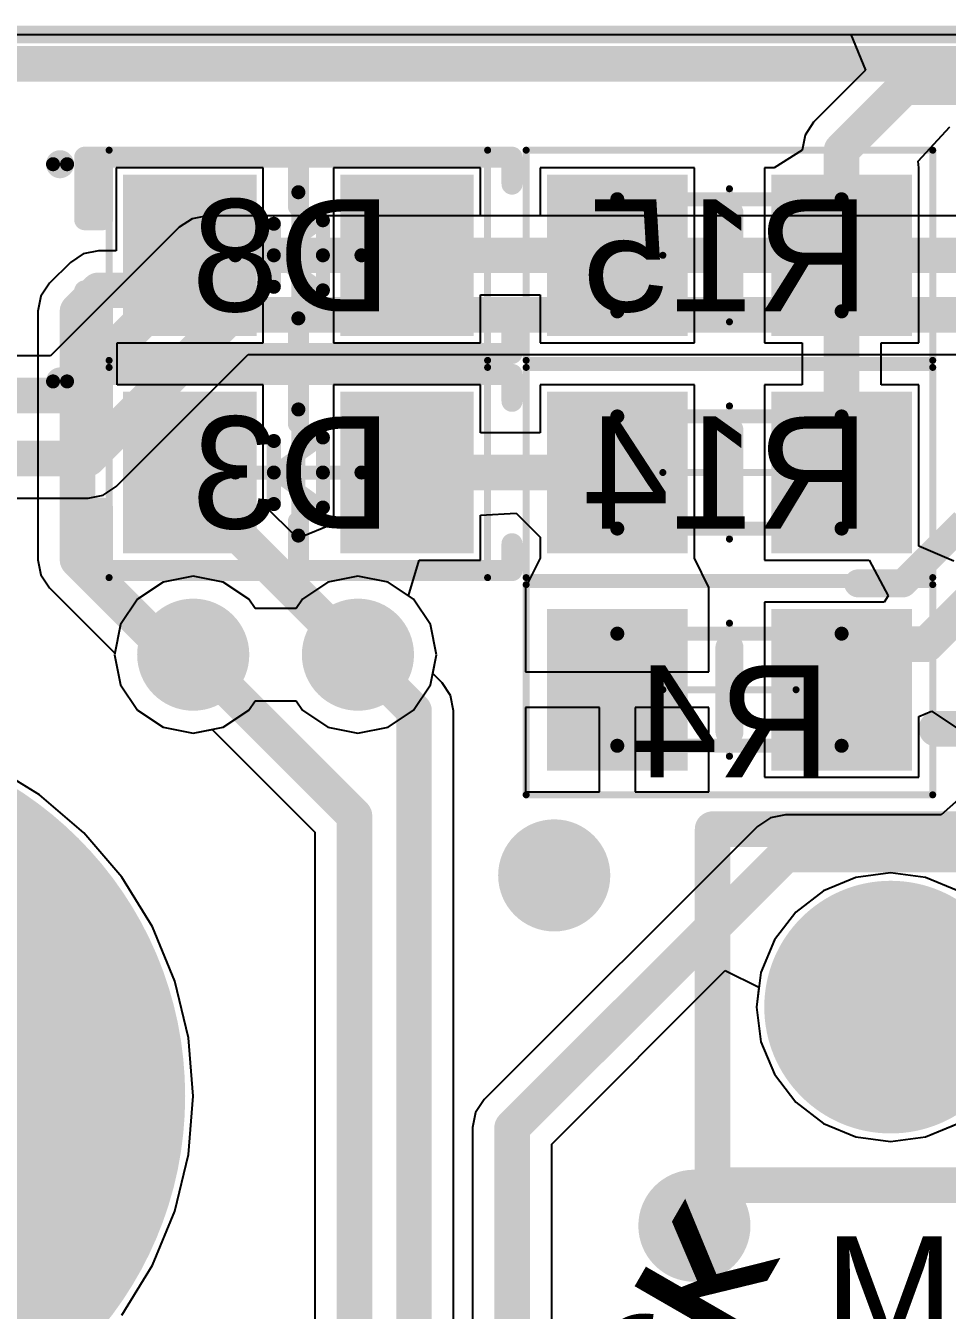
# Model space of a CAD drawing. Header units: inches. Extents: x -2.6 to 46, y -0.6 to 52.9.
# Drawn here: x 9.98 to 16.55, y 40.9 to 50.06 of the extents above; entities that cross this region are included whole.
import ezdxf

# ---------------------------------------------------------------- set-up
doc = ezdxf.new("R2010")
doc.units = ezdxf.units.IN
for name, color, linetype in [('Bottom Layer', 5, 'Continuous'), ('Bottom Overlay', 54, 'Continuous'), ('Bottom Solder', 6, 'Continuous'), ('Mechanical 1', 6, 'Continuous'), ('Mechanical 13', 56, 'Continuous'), ('Mechanical 15', 56, 'Continuous'), ('Multi-Layer', 9, 'Continuous'), ('Top Layer', 1, 'Continuous'), ('Top Overlay', 2, 'Continuous'), ('Top Paste', 8, 'Continuous'), ('Top Solder', 216, 'Continuous')]:
    doc.layers.add(name, color=color, linetype=linetype)
doc.styles.add('Arial', font='', dxfattribs={"height": 0.2})
doc.styles.add('Arial_Bold', font='', dxfattribs={"height": 0.2})
doc.styles.get('Arial').set_extended_font_data('Arial')
doc.styles.get('Arial_Bold').set_extended_font_data('Arial', bold=True)

msp = doc.modelspace()

# ---------------------------------------------------------------- hatches: boundary and pattern name
at = {"layer": 'Bottom Layer'}
h = msp.add_hatch(color=5, dxfattribs=at)
edge = h.paths.add_edge_path()
edge.add_arc((11.175, 45.575), 0.4, 0, 360)
h = msp.add_hatch(color=5, dxfattribs=at)
edge = h.paths.add_edge_path()
edge.add_arc((12.35, 45.575), 0.4, 0, 360)
h = msp.add_hatch(color=5, dxfattribs=at)
edge = h.paths.add_edge_path()
edge.add_arc((8.516, 42.425), 2.5, 0, 360)
h = msp.add_hatch(color=5, dxfattribs=at)
edge = h.paths.add_edge_path()
edge.add_arc((13.75, 44), 0.4, 0, 360)
h = msp.add_hatch(color=5, dxfattribs=at)
edge = h.paths.add_edge_path()
edge.add_arc((16.15, 43.06), 0.8, 0, 360)
h = msp.add_hatch(color=5, dxfattribs=at)
edge = h.paths.add_edge_path()
edge.add_arc((14.75, 41.5), 0.4, 0, 360)
at = {"layer": 'Bottom Solder'}
h = msp.add_hatch(color=6, dxfattribs=at)
edge = h.paths.add_edge_path()
edge.add_arc((8.516, 42.425), 2.6016, 0, 360)
h = msp.add_hatch(color=6, dxfattribs=at)
edge = h.paths.add_edge_path()
edge.add_arc((16.15, 43.06), 0.9016, 0, 360)
at = {"layer": 'Multi-Layer'}
h = msp.add_hatch(color=9, dxfattribs=at)
edge = h.paths.add_edge_path()
edge.add_arc((8.516, 42.425), 2.5, 0, 360)
h = msp.add_hatch(color=9, dxfattribs=at)
edge = h.paths.add_edge_path()
edge.add_arc((16.15, 43.06), 0.8, 0, 360)
at = {"layer": 'Top Layer'}
for points in [[(10.775, 47.95), (10.775, 48.9), (11.525, 48.9), (11.525, 47.95)], [(12.325, 47.95), (12.325, 48.9), (13.075, 48.9), (13.075, 47.95)], [(13.8, 47.95), (13.8, 48.9), (14.6, 48.9), (14.6, 47.95)], [(16.2, 48.9), (16.2, 47.95), (15.4, 47.95), (15.4, 48.9)], [(10.775, 46.4), (10.775, 47.35), (11.525, 47.35), (11.525, 46.4)], [(12.325, 46.4), (12.325, 47.35), (13.075, 47.35), (13.075, 46.4)], [(13.8, 46.4), (13.8, 47.35), (14.6, 47.35), (14.6, 46.4)], [(16.2, 47.35), (16.2, 46.4), (15.4, 46.4), (15.4, 47.35)], [(13.8, 44.85), (13.8, 45.8), (14.6, 45.8), (14.6, 44.85)], [(16.2, 45.8), (16.2, 44.85), (15.4, 44.85), (15.4, 45.8)]]:
    msp.add_hatch(color=1, dxfattribs=at).paths.add_polyline_path(points)
h = msp.add_hatch(color=1, dxfattribs=at)
edge = h.paths.add_edge_path()
edge.add_arc((11.175, 45.575), 0.4, 0, 360)
h = msp.add_hatch(color=1, dxfattribs=at)
edge = h.paths.add_edge_path()
edge.add_arc((12.35, 45.575), 0.4, 0, 360)
h = msp.add_hatch(color=1, dxfattribs=at)
edge = h.paths.add_edge_path()
edge.add_arc((8.516, 42.425), 2.5, 0, 360)
h = msp.add_hatch(color=1, dxfattribs=at)
edge = h.paths.add_edge_path()
edge.add_arc((13.75, 44), 0.4, 0, 360)
h = msp.add_hatch(color=1, dxfattribs=at)
edge = h.paths.add_edge_path()
edge.add_arc((16.15, 43.06), 0.8, 0, 360)
h = msp.add_hatch(color=1, dxfattribs=at)
edge = h.paths.add_edge_path()
edge.add_arc((14.75, 41.5), 0.4, 0, 360)
at = {"layer": 'Top Paste'}
for points in [[(10.775, 47.95), (10.775, 48.9), (11.525, 48.9), (11.525, 47.95)], [(12.325, 47.95), (12.325, 48.9), (13.075, 48.9), (13.075, 47.95)], [(13.8, 47.95), (13.8, 48.9), (14.6, 48.9), (14.6, 47.95)], [(16.2, 48.9), (16.2, 47.95), (15.4, 47.95), (15.4, 48.9)], [(10.775, 46.4), (10.775, 47.35), (11.525, 47.35), (11.525, 46.4)], [(12.325, 46.4), (12.325, 47.35), (13.075, 47.35), (13.075, 46.4)], [(13.8, 46.4), (13.8, 47.35), (14.6, 47.35), (14.6, 46.4)], [(16.2, 47.35), (16.2, 46.4), (15.4, 46.4), (15.4, 47.35)], [(13.8, 44.85), (13.8, 45.8), (14.6, 45.8), (14.6, 44.85)], [(16.2, 45.8), (16.2, 44.85), (15.4, 44.85), (15.4, 45.8)]]:
    msp.add_hatch(color=8, dxfattribs=at).paths.add_polyline_path(points)
at = {"layer": 'Top Solder'}
for points in [[(10.6734, 47.8484), (10.6734, 49.0016), (11.6266, 49.0016), (11.6266, 47.8484)], [(12.2234, 47.8484), (12.2234, 49.0016), (13.1766, 49.0016), (13.1766, 47.8484)], [(13.6984, 47.8484), (13.6984, 49.0016), (14.7016, 49.0016), (14.7016, 47.8484)], [(16.3016, 49.0016), (16.3016, 47.8484), (15.2984, 47.8484), (15.2984, 49.0016)], [(10.6734, 46.2984), (10.6734, 47.4516), (11.6266, 47.4516), (11.6266, 46.2984)], [(12.2234, 46.2984), (12.2234, 47.4516), (13.1766, 47.4516), (13.1766, 46.2984)], [(13.6984, 46.2984), (13.6984, 47.4516), (14.7016, 47.4516), (14.7016, 46.2984)], [(16.3016, 47.4516), (16.3016, 46.2984), (15.2984, 46.2984), (15.2984, 47.4516)], [(13.6984, 44.7484), (13.6984, 45.9016), (14.7016, 45.9016), (14.7016, 44.7484)], [(16.3016, 45.9016), (16.3016, 44.7484), (15.2984, 44.7484), (15.2984, 45.9016)]]:
    msp.add_hatch(color=216, dxfattribs=at).paths.add_polyline_path(points)
h = msp.add_hatch(color=216, dxfattribs=at)
edge = h.paths.add_edge_path()
edge.add_arc((8.516, 42.425), 2.6016, 0, 360)
h = msp.add_hatch(color=216, dxfattribs=at)
edge = h.paths.add_edge_path()
edge.add_arc((16.15, 43.06), 0.9016, 0, 360)

# ---------------------------------------------------------------- linework, layer by layer
at = {"layer": 'Bottom Layer'}
for p, q in [((0, 50), (18.1414, 50)), ((11.1669, 48.6859), (11.0753, 48.6247)), ((11.275, 48.7074), (11.1669, 48.6859)), ((17.208, 48.7074), (11.275, 48.7074)), ((11.0753, 48.6247), (10.158, 47.7074)), ((11.0753, 48.6247), (11.0753, 48.6247)), ((10.158, 47.7074), (3.8675, 47.7074)), ((10.6253, 46.7753), (11.5676, 47.7176)), ((11.5676, 47.7176), (19.1221, 47.7176)), ((10.5337, 46.7141), (10.6253, 46.7753)), ((7.367, 46.6926), (10.4256, 46.6926)), ((10.4256, 46.6926), (10.5337, 46.7141)), ((10.4256, 46.6926), (10.4256, 46.6926)), ((11.175, 46.1358), (10.9604, 46.0931)), ((11.3896, 46.0931), (11.175, 46.1358)), ((12.35, 46.1358), (12.1354, 46.0931)), ((12.5646, 46.0931), (12.35, 46.1358)), ((10.9604, 46.0931), (10.7785, 45.9715)), ((11.5715, 45.9715), (11.3896, 46.0931)), ((12.1354, 46.0931), (11.9535, 45.9715)), ((12.7465, 45.9715), (12.5646, 46.0931)), ((10.7785, 45.9715), (10.6569, 45.7896)), ((11.6157, 45.9054), (11.5715, 45.9715)), ((11.9535, 45.9715), (11.9093, 45.9054)), ((12.8681, 45.7896), (12.7465, 45.9715)), ((11.9093, 45.9054), (11.6157, 45.9054)), ((10.6569, 45.7896), (10.6142, 45.575)), ((12.9108, 45.575), (12.8681, 45.7896)), ((10.6142, 45.575), (10.6569, 45.3604)), ((12.884, 45.4404), (12.9108, 45.575)), ((12.9497, 45.3747), (12.884, 45.4404)), ((10.6569, 45.3604), (10.7785, 45.1785)), ((13.0109, 45.2831), (12.9497, 45.3747)), ((12.9497, 45.3747), (12.9497, 45.3747)), ((13.0324, 45.175), (13.0109, 45.2831)), ((10.7785, 45.1785), (10.9604, 45.0569)), ((13.0324, 39.5), (13.0324, 45.175)), ((10.9604, 45.0569), (11.175, 45.0142)), ((11.175, 45.0142), (11.3096, 45.041)), ((11.3096, 45.041), (12.0426, 44.308)), ((10.0784, 44.5755), (9.7228, 44.7935)), ((10.3956, 44.3046), (10.0784, 44.5755)), ((10.6665, 43.9874), (10.3956, 44.3046)), ((12.0426, 44.308), (12.0426, 39.892)), ((16.15, 44.0182), (15.902, 43.9855)), ((16.398, 43.9855), (16.15, 44.0182)), ((10.8845, 43.6318), (10.6665, 43.9874)), ((15.902, 43.9855), (15.6709, 43.8898)), ((16.6291, 43.8898), (16.398, 43.9855)), ((15.6709, 43.8898), (15.4725, 43.7375)), ((15.4725, 43.7375), (15.3202, 43.5391)), ((11.0441, 43.2464), (10.8845, 43.6318)), ((15.3202, 43.5391), (15.2245, 43.308)), ((15.2245, 43.308), (15.1918, 43.06)), ((11.1415, 42.8408), (11.0441, 43.2464)), ((15.1918, 43.06), (15.2245, 42.812)), ((11.1742, 42.425), (11.1415, 42.8408)), ((15.2245, 42.812), (15.3202, 42.5809)), ((15.3202, 42.5809), (15.4725, 42.3825)), ((11.1415, 42.0092), (11.1742, 42.425)), ((15.4725, 42.3825), (15.6709, 42.2302)), ((15.6709, 42.2302), (15.902, 42.1345)), ((16.398, 42.1345), (16.6291, 42.2302)), ((15.902, 42.1345), (16.15, 42.1018)), ((16.15, 42.1018), (16.398, 42.1345)), ((11.0441, 41.6036), (11.1415, 42.0092)), ((10.8845, 41.2182), (11.0441, 41.6036)), ((10.6665, 40.8626), (10.8845, 41.2182))]:
    msp.add_line(p, q, dxfattribs=at)
for points in [[(10.275, 47.425, 0.254, 0.254, 0), (11.275, 48.425, 0.254, 0.254, 0)], [(11.275, 48.425, 0.254, 0.254, 0), (17.325, 48.425, 0.254, 0.254, 0)], [(10.4256, 46.975, 0.254, 0.254, 0), (11.4506, 48, 0.254, 0.254, 0)], [(11.4506, 48, 0.254, 0.254, 0), (19.6, 48, 0.254, 0.254, 0)], [(2.5, 47.425, 0.254, 0.254, 0), (10.275, 47.425, 0.254, 0.254, 0)], [(7.25, 46.975, 0.254, 0.254, 0), (10.4256, 46.975, 0.254, 0.254, 0)], [(11.175, 45.575, 0.254, 0.254, 0), (12.325, 44.425, 0.254, 0.254, 0)], [(12.35, 45.575, 0.254, 0.254, 0), (12.75, 45.175, 0.254, 0.254, 0)], [(12.75, 39.5, 0.254, 0.254, 0), (12.75, 45.175, 0.254, 0.254, 0)], [(12.325, 39.775, 0.254, 0.254, 0), (12.325, 44.425, 0.254, 0.254, 0)]]:
    msp.add_lwpolyline(points, format="xyseb", dxfattribs=at)
for points in [[(11.2115, 48.425, 0.127, 0.127, 1), (11.3385, 48.425, 0.127, 0.127, 1)], [(11.2115, 48.425, 0.127, 0.127, 1), (11.3385, 48.425, 0.127, 0.127, 1)], [(11.3871, 48, 0.127, 0.127, 1), (11.5141, 48, 0.127, 0.127, 1)], [(11.3871, 48, 0.127, 0.127, 1), (11.5141, 48, 0.127, 0.127, 1)], [(10.2115, 47.425, 0.127, 0.127, 1), (10.3385, 47.425, 0.127, 0.127, 1)], [(10.2115, 47.425, 0.127, 0.127, 1), (10.3385, 47.425, 0.127, 0.127, 1)], [(10.3621, 46.975, 0.127, 0.127, 1), (10.4891, 46.975, 0.127, 0.127, 1)], [(10.3621, 46.975, 0.127, 0.127, 1), (10.4891, 46.975, 0.127, 0.127, 1)], [(11.1115, 45.575, 0.127, 0.127, 1), (11.2385, 45.575, 0.127, 0.127, 1)], [(12.2865, 45.575, 0.127, 0.127, 1), (12.4135, 45.575, 0.127, 0.127, 1)], [(12.6865, 45.175, 0.127, 0.127, 1), (12.8135, 45.175, 0.127, 0.127, 1)], [(12.6865, 45.175, 0.127, 0.127, 1), (12.8135, 45.175, 0.127, 0.127, 1)], [(12.2615, 44.425, 0.127, 0.127, 1), (12.3885, 44.425, 0.127, 0.127, 1)], [(12.2615, 44.425, 0.127, 0.127, 1), (12.3885, 44.425, 0.127, 0.127, 1)]]:
    msp.add_lwpolyline(points, format="xyseb", close=True, dxfattribs=at)
at = {"layer": 'Mechanical 1'}
msp.add_lwpolyline([(0, 50, 0.127, 0.127, 0), (38.25, 50, 0.127, 0.127, 0)], format="xyseb", dxfattribs=at)
at = {"layer": 'Mechanical 13'}
for points in [[(1.15, 49.791, 0.254, 0.254, 0), (43.85, 49.791, 0.254, 0.254, 0)], [(14.1999, 48.0252, 0.1, 0.1, 0), (14.1999, 48.8254, 0.1, 0.1, 0)], [(14.2, 48.825, 0.1, 0.1, 0), (15.8, 48.825, 0.1, 0.1, 0)], [(15.8, 48.025, 0.1, 0.1, 0), (15.8, 48.825, 0.1, 0.1, 0)], [(14.2, 48.025, 0.1, 0.1, 0), (15.8, 48.025, 0.1, 0.1, 0)], [(14.1999, 46.4752, 0.1, 0.1, 0), (14.1999, 47.2753, 0.1, 0.1, 0)], [(14.2, 47.275, 0.1, 0.1, 0), (15.8, 47.275, 0.1, 0.1, 0)], [(15.8, 46.475, 0.1, 0.1, 0), (15.8, 47.275, 0.1, 0.1, 0)], [(14.2, 46.475, 0.1, 0.1, 0), (15.8, 46.475, 0.1, 0.1, 0)], [(14.1999, 44.9252, 0.1, 0.1, 0), (14.1999, 45.7253, 0.1, 0.1, 0)], [(14.2, 45.725, 0.1, 0.1, 0), (15.8, 45.725, 0.1, 0.1, 0)], [(15.8, 44.925, 0.1, 0.1, 0), (15.8, 45.725, 0.1, 0.1, 0)], [(14.2, 44.925, 0.1, 0.1, 0), (15.8, 44.925, 0.1, 0.1, 0)]]:
    msp.add_lwpolyline(points, format="xyseb", dxfattribs=at)
for points in [[(14.175, 48.8254, 0.05, 0.05, 1), (14.2249, 48.8254, 0.05, 0.05, 1)], [(14.175, 48.825, 0.05, 0.05, 1), (14.225, 48.825, 0.05, 0.05, 1)], [(15.775, 48.825, 0.05, 0.05, 1), (15.825, 48.825, 0.05, 0.05, 1)], [(15.775, 48.825, 0.05, 0.05, 1), (15.825, 48.825, 0.05, 0.05, 1)], [(14.175, 48.0252, 0.05, 0.05, 1), (14.2249, 48.0252, 0.05, 0.05, 1)], [(14.175, 48.025, 0.05, 0.05, 1), (14.225, 48.025, 0.05, 0.05, 1)], [(15.775, 48.025, 0.05, 0.05, 1), (15.825, 48.025, 0.05, 0.05, 1)], [(15.775, 48.025, 0.05, 0.05, 1), (15.825, 48.025, 0.05, 0.05, 1)], [(14.175, 47.2753, 0.05, 0.05, 1), (14.2249, 47.2753, 0.05, 0.05, 1)], [(14.175, 47.275, 0.05, 0.05, 1), (14.225, 47.275, 0.05, 0.05, 1)], [(15.775, 47.275, 0.05, 0.05, 1), (15.825, 47.275, 0.05, 0.05, 1)], [(15.775, 47.275, 0.05, 0.05, 1), (15.825, 47.275, 0.05, 0.05, 1)], [(14.175, 46.4752, 0.05, 0.05, 1), (14.2249, 46.4752, 0.05, 0.05, 1)], [(14.175, 46.475, 0.05, 0.05, 1), (14.225, 46.475, 0.05, 0.05, 1)], [(15.775, 46.475, 0.05, 0.05, 1), (15.825, 46.475, 0.05, 0.05, 1)], [(15.775, 46.475, 0.05, 0.05, 1), (15.825, 46.475, 0.05, 0.05, 1)], [(14.1749, 45.7253, 0.05, 0.05, 1), (14.2249, 45.7253, 0.05, 0.05, 1)], [(14.175, 45.725, 0.05, 0.05, 1), (14.225, 45.725, 0.05, 0.05, 1)], [(15.775, 45.725, 0.05, 0.05, 1), (15.825, 45.725, 0.05, 0.05, 1)], [(15.775, 45.725, 0.05, 0.05, 1), (15.825, 45.725, 0.05, 0.05, 1)], [(14.1749, 44.9252, 0.05, 0.05, 1), (14.2249, 44.9252, 0.05, 0.05, 1)], [(14.175, 44.925, 0.05, 0.05, 1), (14.225, 44.925, 0.05, 0.05, 1)], [(15.775, 44.925, 0.05, 0.05, 1), (15.825, 44.925, 0.05, 0.05, 1)], [(15.775, 44.925, 0.05, 0.05, 1), (15.825, 44.925, 0.05, 0.05, 1)]]:
    msp.add_lwpolyline(points, format="xyseb", close=True, dxfattribs=at)
at = {"layer": 'Mechanical 15'}
for points in [[(10.575, 49.175, 0.05, 0.05, 0), (13.275, 49.175, 0.05, 0.05, 0)], [(10.575, 47.675, 0.05, 0.05, 0), (10.575, 49.175, 0.05, 0.05, 0)], [(13.275, 47.675, 0.05, 0.05, 0), (13.275, 49.175, 0.05, 0.05, 0)], [(13.55, 47.675, 0.05, 0.05, 0), (13.55, 49.175, 0.05, 0.05, 0)], [(13.55, 49.175, 0.05, 0.05, 0), (16.45, 49.175, 0.05, 0.05, 0)], [(16.45, 47.675, 0.05, 0.05, 0), (16.45, 49.175, 0.05, 0.05, 0)], [(11.925, 47.975, 0.1, 0.1, 0), (11.925, 48.875, 0.1, 0.1, 0)], [(15, 47.95, 0.05, 0.05, 0), (15, 48.9, 0.05, 0.05, 0)], [(11.475, 48.425, 0.1, 0.1, 0), (12.375, 48.425, 0.1, 0.1, 0)], [(14.525, 48.425, 0.05, 0.05, 0), (15.475, 48.425, 0.05, 0.05, 0)], [(10.575, 47.675, 0.05, 0.05, 0), (13.275, 47.675, 0.05, 0.05, 0)], [(13.55, 47.675, 0.05, 0.05, 0), (16.45, 47.675, 0.05, 0.05, 0)], [(10.575, 47.625, 0.05, 0.05, 0), (13.275, 47.625, 0.05, 0.05, 0)], [(10.575, 46.125, 0.05, 0.05, 0), (10.575, 47.625, 0.05, 0.05, 0)], [(13.275, 46.125, 0.05, 0.05, 0), (13.275, 47.625, 0.05, 0.05, 0)], [(13.55, 46.125, 0.05, 0.05, 0), (13.55, 47.625, 0.05, 0.05, 0)], [(13.55, 47.625, 0.05, 0.05, 0), (16.45, 47.625, 0.05, 0.05, 0)], [(16.45, 46.125, 0.05, 0.05, 0), (16.45, 47.625, 0.05, 0.05, 0)], [(11.925, 46.425, 0.1, 0.1, 0), (11.925, 47.325, 0.1, 0.1, 0)], [(15, 46.4, 0.05, 0.05, 0), (15, 47.35, 0.05, 0.05, 0)], [(11.475, 46.875, 0.1, 0.1, 0), (12.375, 46.875, 0.1, 0.1, 0)], [(14.525, 46.875, 0.05, 0.05, 0), (15.475, 46.875, 0.05, 0.05, 0)], [(10.575, 46.125, 0.05, 0.05, 0), (13.275, 46.125, 0.05, 0.05, 0)], [(13.55, 46.125, 0.05, 0.05, 0), (16.45, 46.125, 0.05, 0.05, 0)], [(13.55, 44.575, 0.05, 0.05, 0), (13.55, 46.075, 0.05, 0.05, 0)], [(13.55, 46.075, 0.05, 0.05, 0), (16.45, 46.075, 0.05, 0.05, 0)], [(16.45, 44.575, 0.05, 0.05, 0), (16.45, 46.075, 0.05, 0.05, 0)], [(15, 44.85, 0.05, 0.05, 0), (15, 45.8, 0.05, 0.05, 0)], [(14.525, 45.325, 0.05, 0.05, 0), (15.475, 45.325, 0.05, 0.05, 0)], [(13.55, 44.575, 0.05, 0.05, 0), (16.45, 44.575, 0.05, 0.05, 0)]]:
    msp.add_lwpolyline(points, format="xyseb", dxfattribs=at)
for points in [[(10.5625, 49.175, 0.025, 0.025, 1), (10.5875, 49.175, 0.025, 0.025, 1)], [(10.5625, 49.175, 0.025, 0.025, 1), (10.5875, 49.175, 0.025, 0.025, 1)], [(13.2625, 49.175, 0.025, 0.025, 1), (13.2875, 49.175, 0.025, 0.025, 1)], [(13.2625, 49.175, 0.025, 0.025, 1), (13.2875, 49.175, 0.025, 0.025, 1)], [(13.5375, 49.175, 0.025, 0.025, 1), (13.5625, 49.175, 0.025, 0.025, 1)], [(13.5375, 49.175, 0.025, 0.025, 1), (13.5625, 49.175, 0.025, 0.025, 1)], [(16.4375, 49.175, 0.025, 0.025, 1), (16.4625, 49.175, 0.025, 0.025, 1)], [(16.4375, 49.175, 0.025, 0.025, 1), (16.4625, 49.175, 0.025, 0.025, 1)], [(11.9, 48.875, 0.05, 0.05, 1), (11.95, 48.875, 0.05, 0.05, 1)], [(14.9875, 48.9, 0.025, 0.025, 1), (15.0125, 48.9, 0.025, 0.025, 1)], [(11.45, 48.425, 0.05, 0.05, 1), (11.5, 48.425, 0.05, 0.05, 1)], [(12.35, 48.425, 0.05, 0.05, 1), (12.4, 48.425, 0.05, 0.05, 1)], [(14.5125, 48.425, 0.025, 0.025, 1), (14.5375, 48.425, 0.025, 0.025, 1)], [(15.4625, 48.425, 0.025, 0.025, 1), (15.4875, 48.425, 0.025, 0.025, 1)], [(11.9, 47.975, 0.05, 0.05, 1), (11.95, 47.975, 0.05, 0.05, 1)], [(14.9875, 47.95, 0.025, 0.025, 1), (15.0125, 47.95, 0.025, 0.025, 1)], [(10.5625, 47.675, 0.025, 0.025, 1), (10.5875, 47.675, 0.025, 0.025, 1)], [(10.5625, 47.675, 0.025, 0.025, 1), (10.5875, 47.675, 0.025, 0.025, 1)], [(13.2625, 47.675, 0.025, 0.025, 1), (13.2875, 47.675, 0.025, 0.025, 1)], [(13.2625, 47.675, 0.025, 0.025, 1), (13.2875, 47.675, 0.025, 0.025, 1)], [(13.5375, 47.675, 0.025, 0.025, 1), (13.5625, 47.675, 0.025, 0.025, 1)], [(13.5375, 47.675, 0.025, 0.025, 1), (13.5625, 47.675, 0.025, 0.025, 1)], [(16.4375, 47.675, 0.025, 0.025, 1), (16.4625, 47.675, 0.025, 0.025, 1)], [(16.4375, 47.675, 0.025, 0.025, 1), (16.4625, 47.675, 0.025, 0.025, 1)], [(10.5625, 47.625, 0.025, 0.025, 1), (10.5875, 47.625, 0.025, 0.025, 1)], [(10.5625, 47.625, 0.025, 0.025, 1), (10.5875, 47.625, 0.025, 0.025, 1)], [(13.2625, 47.625, 0.025, 0.025, 1), (13.2875, 47.625, 0.025, 0.025, 1)], [(13.2625, 47.625, 0.025, 0.025, 1), (13.2875, 47.625, 0.025, 0.025, 1)], [(13.5375, 47.625, 0.025, 0.025, 1), (13.5625, 47.625, 0.025, 0.025, 1)], [(13.5375, 47.625, 0.025, 0.025, 1), (13.5625, 47.625, 0.025, 0.025, 1)], [(16.4375, 47.625, 0.025, 0.025, 1), (16.4625, 47.625, 0.025, 0.025, 1)], [(16.4375, 47.625, 0.025, 0.025, 1), (16.4625, 47.625, 0.025, 0.025, 1)], [(11.9, 47.325, 0.05, 0.05, 1), (11.95, 47.325, 0.05, 0.05, 1)], [(14.9875, 47.35, 0.025, 0.025, 1), (15.0125, 47.35, 0.025, 0.025, 1)], [(11.45, 46.875, 0.05, 0.05, 1), (11.5, 46.875, 0.05, 0.05, 1)], [(12.35, 46.875, 0.05, 0.05, 1), (12.4, 46.875, 0.05, 0.05, 1)], [(14.5125, 46.875, 0.025, 0.025, 1), (14.5375, 46.875, 0.025, 0.025, 1)], [(15.4625, 46.875, 0.025, 0.025, 1), (15.4875, 46.875, 0.025, 0.025, 1)], [(11.9, 46.425, 0.05, 0.05, 1), (11.95, 46.425, 0.05, 0.05, 1)], [(14.9875, 46.4, 0.025, 0.025, 1), (15.0125, 46.4, 0.025, 0.025, 1)], [(10.5625, 46.125, 0.025, 0.025, 1), (10.5875, 46.125, 0.025, 0.025, 1)], [(10.5625, 46.125, 0.025, 0.025, 1), (10.5875, 46.125, 0.025, 0.025, 1)], [(13.2625, 46.125, 0.025, 0.025, 1), (13.2875, 46.125, 0.025, 0.025, 1)], [(13.2625, 46.125, 0.025, 0.025, 1), (13.2875, 46.125, 0.025, 0.025, 1)], [(13.5375, 46.125, 0.025, 0.025, 1), (13.5625, 46.125, 0.025, 0.025, 1)], [(13.5375, 46.125, 0.025, 0.025, 1), (13.5625, 46.125, 0.025, 0.025, 1)], [(16.4375, 46.125, 0.025, 0.025, 1), (16.4625, 46.125, 0.025, 0.025, 1)], [(16.4375, 46.125, 0.025, 0.025, 1), (16.4625, 46.125, 0.025, 0.025, 1)], [(13.5375, 46.075, 0.025, 0.025, 1), (13.5625, 46.075, 0.025, 0.025, 1)], [(13.5375, 46.075, 0.025, 0.025, 1), (13.5625, 46.075, 0.025, 0.025, 1)], [(16.4375, 46.075, 0.025, 0.025, 1), (16.4625, 46.075, 0.025, 0.025, 1)], [(16.4375, 46.075, 0.025, 0.025, 1), (16.4625, 46.075, 0.025, 0.025, 1)], [(14.9875, 45.8, 0.025, 0.025, 1), (15.0125, 45.8, 0.025, 0.025, 1)], [(14.5125, 45.325, 0.025, 0.025, 1), (14.5375, 45.325, 0.025, 0.025, 1)], [(15.4625, 45.325, 0.025, 0.025, 1), (15.4875, 45.325, 0.025, 0.025, 1)], [(14.9875, 44.85, 0.025, 0.025, 1), (15.0125, 44.85, 0.025, 0.025, 1)], [(13.5375, 44.575, 0.025, 0.025, 1), (13.5625, 44.575, 0.025, 0.025, 1)], [(13.5375, 44.575, 0.025, 0.025, 1), (13.5625, 44.575, 0.025, 0.025, 1)], [(16.4375, 44.575, 0.025, 0.025, 1), (16.4625, 44.575, 0.025, 0.025, 1)], [(16.4375, 44.575, 0.025, 0.025, 1), (16.4625, 44.575, 0.025, 0.025, 1)]]:
    msp.add_lwpolyline(points, format="xyseb", close=True, dxfattribs=at)
at = {"layer": 'Top Layer'}
for p, q in [((0, 50), (15.8664, 50)), ((15.8664, 50), (15.9716, 49.746)), ((15.9716, 49.746), (15.6003, 49.3747)), ((15.6003, 49.3747), (15.5391, 49.2831)), ((16.346, 49.0973), (16.5727, 49.3426)), ((15.5391, 49.2831), (15.5176, 49.175)), ((15.5176, 49.175), (15.3189, 49.05)), ((11.675, 49.05), (10.625, 49.05)), ((10.625, 49.05), (10.625, 48.4574)), ((11.675, 47.8), (11.675, 49.05)), ((13.225, 49.05), (12.175, 49.05)), ((12.175, 49.05), (12.175, 47.8)), ((13.225, 48.7074), (13.225, 49.05)), ((14.75, 49.05), (13.65, 49.05)), ((13.65, 49.05), (13.65, 48.7074)), ((14.75, 47.8), (14.75, 49.05)), ((15.3189, 49.05), (15.25, 49.05)), ((15.25, 49.05), (15.25, 47.8)), ((16.35, 49.05), (16.346, 49.0973)), ((16.35, 47.8), (16.35, 49.05)), ((16.35, 49.05), (16.35, 49.05)), ((13.65, 48.7074), (13.225, 48.7074)), ((10.3907, 48.4359), (10.2991, 48.3747)), ((10.4988, 48.4574), (10.3907, 48.4359)), ((10.625, 48.4574), (10.4988, 48.4574)), ((10.2991, 48.3747), (10.1503, 48.2259)), ((10.2991, 48.3747), (10.2991, 48.3747)), ((10.1503, 48.2259), (10.0891, 48.1343)), ((10.0891, 48.1343), (10.0676, 48.0262)), ((13.225, 47.8), (13.225, 48.1426)), ((13.225, 48.1426), (13.65, 48.1426)), ((13.65, 48.1426), (13.65, 47.8)), ((10.0676, 48.0262), (10.0676, 48.0262)), ((10.0676, 48.0262), (10.0676, 46.2523)), ((10.6324, 47.5), (10.6324, 47.8)), ((10.6324, 47.8), (11.675, 47.8)), ((12.175, 47.8), (13.225, 47.8)), ((13.65, 47.8), (14.75, 47.8)), ((15.25, 47.8), (15.5176, 47.8)), ((15.5176, 47.8), (15.5176, 47.5)), ((16.0824, 47.5), (16.0824, 47.8)), ((16.0824, 47.8), (16.35, 47.8)), ((11.675, 47.5), (10.6324, 47.5)), ((11.675, 46.6494), (11.675, 47.5)), ((13.225, 47.5), (12.175, 47.5)), ((12.175, 47.5), (12.175, 46.5086)), ((13.225, 47.1574), (13.225, 47.5)), ((14.75, 47.5), (13.65, 47.5)), ((13.65, 47.5), (13.65, 47.1574)), ((14.75, 46.308), (14.75, 47.5)), ((15.5176, 47.5), (15.25, 47.5)), ((15.25, 47.5), (15.25, 46.25)), ((16.35, 47.5), (16.0824, 47.5)), ((16.35, 46.3504), (16.35, 47.5)), ((13.65, 47.1574), (13.225, 47.1574)), ((11.921, 46.4034), (11.675, 46.6494)), ((13.225, 46.5718), (13.479, 46.584)), ((13.225, 46.25), (13.225, 46.5718)), ((13.479, 46.584), (13.65, 46.413)), ((12.175, 46.5086), (11.921, 46.4034)), ((13.65, 46.413), (13.65, 46.2649)), ((14.75, 46.2649), (14.75, 46.308)), ((16.6006, 46.2417), (16.35, 46.3504)), ((10.0676, 46.2523), (10.0676, 46.2522)), ((10.0676, 46.2522), (10.0891, 46.1442)), ((12.7099, 45.996), (12.787, 46.25)), ((12.787, 46.25), (13.225, 46.25)), ((13.65, 46.2649), (13.546, 46.054)), ((14.854, 46.054), (14.75, 46.2649)), ((15.25, 46.25), (15.9959, 46.25)), ((15.9959, 46.25), (16.1331, 45.996)), ((10.0891, 46.1442), (10.1503, 46.0525)), ((10.1503, 46.0525), (10.6165, 45.5864)), ((13.546, 46.054), (13.546, 46.0391)), ((13.546, 46.0391), (13.546, 45.452)), ((14.854, 46.0391), (14.854, 46.054)), ((14.854, 45.452), (14.854, 46.0391)), ((12.7465, 45.9715), (12.7099, 45.996)), ((12.8681, 45.7896), (12.7465, 45.9715)), ((16.1029, 45.95), (15.25, 45.95)), ((15.25, 45.95), (15.25, 44.7)), ((16.1331, 45.996), (16.1029, 45.95)), ((12.9108, 45.575), (12.8681, 45.7896)), ((10.6165, 45.5864), (10.6142, 45.575)), ((10.6142, 45.575), (10.6569, 45.3604)), ((12.8681, 45.3604), (12.9108, 45.575)), ((13.546, 45.452), (14.2, 45.452)), ((14.2, 45.452), (14.854, 45.452)), ((10.6569, 45.3604), (10.7785, 45.1785)), ((12.7465, 45.1785), (12.8681, 45.3604)), ((11.5715, 45.1785), (11.6157, 45.2446)), ((11.6157, 45.2446), (11.9093, 45.2446)), ((11.9093, 45.2446), (11.9535, 45.1785)), ((14.073, 45.198), (13.546, 45.198)), ((13.546, 45.198), (13.546, 44.596)), ((14.073, 44.596), (14.073, 45.198)), ((14.854, 45.198), (14.327, 45.198)), ((14.327, 45.198), (14.327, 44.596)), ((14.854, 44.596), (14.854, 45.198)), ((10.7785, 45.1785), (10.9604, 45.0569)), ((11.3896, 45.0569), (11.5715, 45.1785)), ((11.9535, 45.1785), (12.1354, 45.0569)), ((12.5646, 45.0569), (12.7465, 45.1785)), ((16.35, 45.1243), (16.352, 45.1328)), ((16.35, 44.7), (16.35, 45.1243)), ((16.352, 45.1328), (16.442, 45.1714)), ((16.442, 45.1714), (16.696, 45.0039)), ((10.9604, 45.0569), (11.175, 45.0142)), ((11.175, 45.0142), (11.3896, 45.0569)), ((12.1354, 45.0569), (12.35, 45.0142)), ((12.35, 45.0142), (12.5646, 45.0569)), ((10.0784, 44.5755), (9.7228, 44.7935)), ((15.25, 44.7), (16.35, 44.7)), ((10.3956, 44.3046), (10.0784, 44.5755)), ((13.546, 44.596), (14.073, 44.596)), ((14.327, 44.596), (14.854, 44.596)), ((16.696, 44.596), (16.5098, 44.4324)), ((15.2919, 44.4109), (15.2003, 44.3497)), ((15.4, 44.4324), (15.2919, 44.4109)), ((16.5098, 44.4324), (15.4, 44.4324)), ((10.6665, 43.9874), (10.3956, 44.3046)), ((15.2003, 44.3497), (13.2503, 42.3997)), ((15.2003, 44.3497), (15.2003, 44.3497)), ((10.8845, 43.6318), (10.6665, 43.9874)), ((11.0441, 43.2464), (10.8845, 43.6318)), ((13.7324, 42.083), (14.9699, 43.3205)), ((14.9699, 43.3205), (15.2105, 43.2019)), ((11.1415, 42.8408), (11.0441, 43.2464)), ((15.2105, 43.2019), (15.1918, 43.06)), ((15.1918, 43.06), (15.2245, 42.812)), ((11.1742, 42.425), (11.1415, 42.8408)), ((15.2245, 42.812), (15.3202, 42.5809)), ((15.3202, 42.5809), (15.4725, 42.3825)), ((11.1415, 42.0092), (11.1742, 42.425)), ((13.2503, 42.3997), (13.1891, 42.3081)), ((15.4725, 42.3825), (15.6709, 42.2302)), ((13.1891, 42.3081), (13.1676, 42.2)), ((13.1676, 42.2), (13.1676, 42.2)), ((13.1676, 42.2), (13.1676, 36.775)), ((15.6709, 42.2302), (15.902, 42.1345)), ((16.398, 42.1345), (16.5947, 42.2159)), ((13.7324, 37.9449), (13.7324, 42.083)), ((15.902, 42.1345), (16.15, 42.1018)), ((16.15, 42.1018), (16.398, 42.1345)), ((11.0441, 41.6036), (11.1415, 42.0092)), ((10.8845, 41.2182), (11.0441, 41.6036)), ((10.6665, 40.8626), (10.8845, 41.2182))]:
    msp.add_line(p, q, dxfattribs=at)
for points in [[(15.8, 49.175, 0.254, 0.254, 0), (16.25, 49.625, 0.254, 0.254, 0)], [(16.25, 49.625, 0.254, 0.254, 0), (22.6244, 49.625, 0.254, 0.254, 0)], [(15.8, 46.875, 0.254, 0.254, 0), (15.8, 49.175, 0.254, 0.254, 0)], [(10.902, 48.175, 0.254, 0.254, 0), (11.15, 48.423, 0.254, 0.254, 0)], [(11.15, 48.423, 0.254, 0.254, 0), (11.15, 48.425, 0.254, 0.254, 0)], [(12.7, 48.425, 0.254, 0.254, 0), (14.2, 48.425, 0.254, 0.254, 0)], [(10.35, 48.0262, 0.254, 0.254, 0), (10.4988, 48.175, 0.254, 0.254, 0)], [(10.4988, 48.175, 0.254, 0.254, 0), (10.902, 48.175, 0.254, 0.254, 0)], [(10.35, 46.2522, 0.254, 0.254, 0), (10.35, 48.0262, 0.254, 0.254, 0)], [(11.15, 46.775, 0.254, 0.254, 0), (11.15, 46.875, 0.254, 0.254, 0)], [(12.7, 46.875, 0.254, 0.254, 0), (14.2, 46.875, 0.254, 0.254, 0)], [(11.15, 46.775, 0.254, 0.254, 0), (12.35, 45.575, 0.254, 0.254, 0)], [(16.2376, 46.084, 0.2, 0.2, 0), (16.675, 46.5214, 0.2, 0.2, 0)], [(16.4083, 45.65, 0.254, 0.254, 0), (17.227, 46.4687, 0.254, 0.254, 0)], [(10.35, 46.2522, 0.254, 0.254, 0), (11.0272, 45.575, 0.254, 0.254, 0)], [(15.9182, 46.084, 0.2, 0.2, 0), (16.2376, 46.084, 0.2, 0.2, 0)], [(15.8, 45.377, 0.254, 0.254, 0), (16.073, 45.65, 0.254, 0.254, 0)], [(16.073, 45.65, 0.254, 0.254, 0), (16.4083, 45.65, 0.254, 0.254, 0)], [(11.0272, 45.575, 0.254, 0.254, 0), (11.175, 45.575, 0.254, 0.254, 0)], [(15.8, 45.325, 0.254, 0.254, 0), (15.8, 45.377, 0.254, 0.254, 0)], [(16.477, 45.0462, 0.254, 0.254, 0), (17.1462, 45.0462, 0.254, 0.254, 0)], [(13.45, 42.2, 0.254, 0.254, 0), (15.4, 44.15, 0.254, 0.254, 0)], [(15.4, 44.15, 0.254, 0.254, 0), (17.85, 44.15, 0.254, 0.254, 0)], [(16.15, 43.06, 0.254, 0.254, 0), (19.37, 39.84, 0.254, 0.254, 0)], [(13.45, 36.775, 0.254, 0.254, 0), (13.45, 42.2, 0.254, 0.254, 0)]]:
    msp.add_lwpolyline(points, format="xyseb", dxfattribs=at)
for points in [[(16.1865, 49.625, 0.127, 0.127, 1), (16.3135, 49.625, 0.127, 0.127, 1)], [(16.1865, 49.625, 0.127, 0.127, 1), (16.3135, 49.625, 0.127, 0.127, 1)], [(15.7365, 49.175, 0.127, 0.127, 1), (15.8635, 49.175, 0.127, 0.127, 1)], [(15.7365, 49.175, 0.127, 0.127, 1), (15.8635, 49.175, 0.127, 0.127, 1)], [(11.0865, 48.425, 0.127, 0.127, 1), (11.2135, 48.425, 0.127, 0.127, 1)], [(11.0865, 48.423, 0.127, 0.127, 1), (11.2135, 48.423, 0.127, 0.127, 1)], [(11.0865, 48.423, 0.127, 0.127, 1), (11.2135, 48.423, 0.127, 0.127, 1)], [(12.6365, 48.425, 0.127, 0.127, 1), (12.7635, 48.425, 0.127, 0.127, 1)], [(14.1365, 48.425, 0.127, 0.127, 1), (14.2635, 48.425, 0.127, 0.127, 1)], [(10.4353, 48.175, 0.127, 0.127, 1), (10.5623, 48.175, 0.127, 0.127, 1)], [(10.4353, 48.175, 0.127, 0.127, 1), (10.5623, 48.175, 0.127, 0.127, 1)], [(10.8385, 48.175, 0.127, 0.127, 1), (10.9655, 48.175, 0.127, 0.127, 1)], [(10.8385, 48.175, 0.127, 0.127, 1), (10.9655, 48.175, 0.127, 0.127, 1)], [(10.2865, 48.0262, 0.127, 0.127, 1), (10.4135, 48.0262, 0.127, 0.127, 1)], [(10.2865, 48.0262, 0.127, 0.127, 1), (10.4135, 48.0262, 0.127, 0.127, 1)], [(11.0865, 46.875, 0.127, 0.127, 1), (11.2135, 46.875, 0.127, 0.127, 1)], [(12.6365, 46.875, 0.127, 0.127, 1), (12.7635, 46.875, 0.127, 0.127, 1)], [(14.1365, 46.875, 0.127, 0.127, 1), (14.2635, 46.875, 0.127, 0.127, 1)], [(15.7365, 46.875, 0.127, 0.127, 1), (15.8635, 46.875, 0.127, 0.127, 1)], [(11.0865, 46.775, 0.127, 0.127, 1), (11.2135, 46.775, 0.127, 0.127, 1)], [(11.0865, 46.775, 0.127, 0.127, 1), (11.2135, 46.775, 0.127, 0.127, 1)], [(10.2865, 46.2522, 0.127, 0.127, 1), (10.4135, 46.2522, 0.127, 0.127, 1)], [(10.2865, 46.2522, 0.127, 0.127, 1), (10.4135, 46.2522, 0.127, 0.127, 1)], [(15.8682, 46.084, 0.1, 0.1, 1), (15.9682, 46.084, 0.1, 0.1, 1)], [(16.1876, 46.084, 0.1, 0.1, 1), (16.2876, 46.084, 0.1, 0.1, 1)], [(16.1876, 46.084, 0.1, 0.1, 1), (16.2876, 46.084, 0.1, 0.1, 1)], [(16.0095, 45.65, 0.127, 0.127, 1), (16.1365, 45.65, 0.127, 0.127, 1)], [(16.0095, 45.65, 0.127, 0.127, 1), (16.1365, 45.65, 0.127, 0.127, 1)], [(16.3448, 45.65, 0.127, 0.127, 1), (16.4718, 45.65, 0.127, 0.127, 1)], [(16.3448, 45.65, 0.127, 0.127, 1), (16.4718, 45.65, 0.127, 0.127, 1)], [(10.9637, 45.575, 0.127, 0.127, 1), (11.0907, 45.575, 0.127, 0.127, 1)], [(10.9637, 45.575, 0.127, 0.127, 1), (11.0907, 45.575, 0.127, 0.127, 1)], [(11.1115, 45.575, 0.127, 0.127, 1), (11.2385, 45.575, 0.127, 0.127, 1)], [(12.2865, 45.575, 0.127, 0.127, 1), (12.4135, 45.575, 0.127, 0.127, 1)], [(15.7365, 45.377, 0.127, 0.127, 1), (15.8635, 45.377, 0.127, 0.127, 1)], [(15.7365, 45.377, 0.127, 0.127, 1), (15.8635, 45.377, 0.127, 0.127, 1)], [(15.7365, 45.325, 0.127, 0.127, 1), (15.8635, 45.325, 0.127, 0.127, 1)], [(16.4135, 45.0462, 0.127, 0.127, 1), (16.5405, 45.0462, 0.127, 0.127, 1)], [(15.3365, 44.15, 0.127, 0.127, 1), (15.4635, 44.15, 0.127, 0.127, 1)], [(15.3365, 44.15, 0.127, 0.127, 1), (15.4635, 44.15, 0.127, 0.127, 1)], [(16.0865, 43.06, 0.127, 0.127, 1), (16.2135, 43.06, 0.127, 0.127, 1)], [(13.3865, 42.2, 0.127, 0.127, 1), (13.5135, 42.2, 0.127, 0.127, 1)], [(13.3865, 42.2, 0.127, 0.127, 1), (13.5135, 42.2, 0.127, 0.127, 1)]]:
    msp.add_lwpolyline(points, format="xyseb", close=True, dxfattribs=at)
at = {"layer": 'Top Overlay'}
for points in [[(10.275, 49.075, 0.1, 0.1, 1), (10.175, 49.075, 0.1, 0.1, 1)], [(10.3635, 49.125, 0.075, 0.075, 1), (10.4385, 49.125, 0.075, 0.075, 1)], [(10.3635, 49.125, 0.075, 0.075, 1), (10.4385, 49.125, 0.075, 0.075, 1)], [(10.3875, 49.125, 0.075, 0.075, 1), (10.4625, 49.125, 0.075, 0.075, 1)], [(10.4905, 49.125, 0.075, 0.075, 1), (10.5655, 49.125, 0.075, 0.075, 1)], [(10.4905, 49.125, 0.075, 0.075, 1), (10.5655, 49.125, 0.075, 0.075, 1)], [(11.8875, 49.125, 0.075, 0.075, 1), (11.9625, 49.125, 0.075, 0.075, 1)], [(13.4115, 49.125, 0.075, 0.075, 1), (13.4865, 49.125, 0.075, 0.075, 1)], [(13.4115, 49.125, 0.075, 0.075, 1), (13.4865, 49.125, 0.075, 0.075, 1)], [(10.15, 49.075, 0.05, 0.05, 1), (10.2, 49.075, 0.05, 0.05, 1)], [(10.25, 49.075, 0.05, 0.05, 1), (10.3, 49.075, 0.05, 0.05, 1)], [(13.4115, 48.933, 0.075, 0.075, 1), (13.4865, 48.933, 0.075, 0.075, 1)], [(11.8875, 48.775, 0.075, 0.075, 1), (11.9625, 48.775, 0.075, 0.075, 1)], [(14.95, 48.725, 0.1, 0.1, 1), (15.05, 48.725, 0.1, 0.1, 1)], [(10.3635, 48.679, 0.075, 0.075, 1), (10.4385, 48.679, 0.075, 0.075, 1)], [(10.3635, 48.679, 0.075, 0.075, 1), (10.4385, 48.679, 0.075, 0.075, 1)], [(10.4905, 48.679, 0.075, 0.075, 1), (10.5655, 48.679, 0.075, 0.075, 1)], [(10.4905, 48.679, 0.075, 0.075, 1), (10.5655, 48.679, 0.075, 0.075, 1)], [(11.725, 48.65, 0.05, 0.05, 1), (11.775, 48.65, 0.05, 0.05, 1)], [(12.075, 48.675, 0.05, 0.05, 1), (12.125, 48.675, 0.05, 0.05, 1)], [(12.075, 48.675, 0.05, 0.05, 1), (12.125, 48.675, 0.05, 0.05, 1)], [(11.725, 48.425, 0.05, 0.05, 1), (11.775, 48.425, 0.05, 0.05, 1)], [(11.725, 48.425, 0.05, 0.05, 1), (11.775, 48.425, 0.05, 0.05, 1)], [(11.725, 48.425, 0.05, 0.05, 1), (11.775, 48.425, 0.05, 0.05, 1)], [(11.725, 48.425, 0.05, 0.05, 1), (11.775, 48.425, 0.05, 0.05, 1)], [(12.075, 48.425, 0.05, 0.05, 1), (12.125, 48.425, 0.05, 0.05, 1)], [(12.075, 48.425, 0.05, 0.05, 1), (12.125, 48.425, 0.05, 0.05, 1)], [(10.3635, 48.171, 0.075, 0.075, 1), (10.4385, 48.171, 0.075, 0.075, 1)], [(10.3635, 48.171, 0.075, 0.075, 1), (10.4385, 48.171, 0.075, 0.075, 1)], [(10.4905, 48.171, 0.075, 0.075, 1), (10.5655, 48.171, 0.075, 0.075, 1)], [(10.4905, 48.171, 0.075, 0.075, 1), (10.5655, 48.171, 0.075, 0.075, 1)], [(11.725, 48.2, 0.05, 0.05, 1), (11.775, 48.2, 0.05, 0.05, 1)], [(12.075, 48.175, 0.05, 0.05, 1), (12.125, 48.175, 0.05, 0.05, 1)], [(12.075, 48.175, 0.05, 0.05, 1), (12.125, 48.175, 0.05, 0.05, 1)], [(14.95, 48.125, 0.1, 0.1, 1), (15.05, 48.125, 0.1, 0.1, 1)], [(11.8875, 48.075, 0.075, 0.075, 1), (11.9625, 48.075, 0.075, 0.075, 1)], [(13.4115, 47.917, 0.075, 0.075, 1), (13.4865, 47.917, 0.075, 0.075, 1)], [(10.3635, 47.725, 0.075, 0.075, 1), (10.4385, 47.725, 0.075, 0.075, 1)], [(10.3635, 47.725, 0.075, 0.075, 1), (10.4385, 47.725, 0.075, 0.075, 1)], [(10.3875, 47.725, 0.075, 0.075, 1), (10.4625, 47.725, 0.075, 0.075, 1)], [(10.4905, 47.725, 0.075, 0.075, 1), (10.5655, 47.725, 0.075, 0.075, 1)], [(10.4905, 47.725, 0.075, 0.075, 1), (10.5655, 47.725, 0.075, 0.075, 1)], [(11.8875, 47.725, 0.075, 0.075, 1), (11.9625, 47.725, 0.075, 0.075, 1)], [(13.4115, 47.725, 0.075, 0.075, 1), (13.4865, 47.725, 0.075, 0.075, 1)], [(13.4115, 47.725, 0.075, 0.075, 1), (13.4865, 47.725, 0.075, 0.075, 1)], [(10.275, 47.525, 0.1, 0.1, 1), (10.175, 47.525, 0.1, 0.1, 1)], [(10.3635, 47.575, 0.075, 0.075, 1), (10.4385, 47.575, 0.075, 0.075, 1)], [(10.3635, 47.575, 0.075, 0.075, 1), (10.4385, 47.575, 0.075, 0.075, 1)], [(10.3875, 47.575, 0.075, 0.075, 1), (10.4625, 47.575, 0.075, 0.075, 1)], [(10.4905, 47.575, 0.075, 0.075, 1), (10.5655, 47.575, 0.075, 0.075, 1)], [(10.4905, 47.575, 0.075, 0.075, 1), (10.5655, 47.575, 0.075, 0.075, 1)], [(11.8875, 47.575, 0.075, 0.075, 1), (11.9625, 47.575, 0.075, 0.075, 1)], [(13.4115, 47.575, 0.075, 0.075, 1), (13.4865, 47.575, 0.075, 0.075, 1)], [(13.4115, 47.575, 0.075, 0.075, 1), (13.4865, 47.575, 0.075, 0.075, 1)], [(10.15, 47.525, 0.05, 0.05, 1), (10.2, 47.525, 0.05, 0.05, 1)], [(10.25, 47.525, 0.05, 0.05, 1), (10.3, 47.525, 0.05, 0.05, 1)], [(13.4115, 47.383, 0.075, 0.075, 1), (13.4865, 47.383, 0.075, 0.075, 1)], [(11.8875, 47.225, 0.075, 0.075, 1), (11.9625, 47.225, 0.075, 0.075, 1)], [(14.95, 47.175, 0.1, 0.1, 1), (15.05, 47.175, 0.1, 0.1, 1)], [(10.3635, 47.129, 0.075, 0.075, 1), (10.4385, 47.129, 0.075, 0.075, 1)], [(10.3635, 47.129, 0.075, 0.075, 1), (10.4385, 47.129, 0.075, 0.075, 1)], [(10.4905, 47.129, 0.075, 0.075, 1), (10.5655, 47.129, 0.075, 0.075, 1)], [(10.4905, 47.129, 0.075, 0.075, 1), (10.5655, 47.129, 0.075, 0.075, 1)], [(11.725, 47.1, 0.05, 0.05, 1), (11.775, 47.1, 0.05, 0.05, 1)], [(12.075, 47.125, 0.05, 0.05, 1), (12.125, 47.125, 0.05, 0.05, 1)], [(12.075, 47.125, 0.05, 0.05, 1), (12.125, 47.125, 0.05, 0.05, 1)], [(11.725, 46.875, 0.05, 0.05, 1), (11.775, 46.875, 0.05, 0.05, 1)], [(11.725, 46.875, 0.05, 0.05, 1), (11.775, 46.875, 0.05, 0.05, 1)], [(11.725, 46.875, 0.05, 0.05, 1), (11.775, 46.875, 0.05, 0.05, 1)], [(11.725, 46.875, 0.05, 0.05, 1), (11.775, 46.875, 0.05, 0.05, 1)], [(12.075, 46.875, 0.05, 0.05, 1), (12.125, 46.875, 0.05, 0.05, 1)], [(12.075, 46.875, 0.05, 0.05, 1), (12.125, 46.875, 0.05, 0.05, 1)], [(10.3635, 46.621, 0.075, 0.075, 1), (10.4385, 46.621, 0.075, 0.075, 1)], [(10.3635, 46.621, 0.075, 0.075, 1), (10.4385, 46.621, 0.075, 0.075, 1)], [(10.4905, 46.621, 0.075, 0.075, 1), (10.5655, 46.621, 0.075, 0.075, 1)], [(10.4905, 46.621, 0.075, 0.075, 1), (10.5655, 46.621, 0.075, 0.075, 1)], [(11.725, 46.65, 0.05, 0.05, 1), (11.775, 46.65, 0.05, 0.05, 1)], [(12.075, 46.625, 0.05, 0.05, 1), (12.125, 46.625, 0.05, 0.05, 1)], [(12.075, 46.625, 0.05, 0.05, 1), (12.125, 46.625, 0.05, 0.05, 1)], [(14.95, 46.575, 0.1, 0.1, 1), (15.05, 46.575, 0.1, 0.1, 1)], [(11.8875, 46.525, 0.075, 0.075, 1), (11.9625, 46.525, 0.075, 0.075, 1)], [(13.4115, 46.367, 0.075, 0.075, 1), (13.4865, 46.367, 0.075, 0.075, 1)], [(10.3635, 46.175, 0.075, 0.075, 1), (10.4385, 46.175, 0.075, 0.075, 1)], [(10.3635, 46.175, 0.075, 0.075, 1), (10.4385, 46.175, 0.075, 0.075, 1)], [(10.3875, 46.175, 0.075, 0.075, 1), (10.4625, 46.175, 0.075, 0.075, 1)], [(10.4905, 46.175, 0.075, 0.075, 1), (10.5655, 46.175, 0.075, 0.075, 1)], [(10.4905, 46.175, 0.075, 0.075, 1), (10.5655, 46.175, 0.075, 0.075, 1)], [(11.8875, 46.175, 0.075, 0.075, 1), (11.9625, 46.175, 0.075, 0.075, 1)], [(13.4115, 46.175, 0.075, 0.075, 1), (13.4865, 46.175, 0.075, 0.075, 1)], [(13.4115, 46.175, 0.075, 0.075, 1), (13.4865, 46.175, 0.075, 0.075, 1)], [(14.95, 45.625, 0.1, 0.1, 1), (15.05, 45.625, 0.1, 0.1, 1)], [(14.95, 45.025, 0.1, 0.1, 1), (15.05, 45.025, 0.1, 0.1, 1)], [(14.8165, 44.33, 0.127, 0.127, 1), (14.9435, 44.33, 0.127, 0.127, 1)], [(14.8165, 44.33, 0.127, 0.127, 1), (14.9435, 44.33, 0.127, 0.127, 1)], [(14.8165, 41.79, 0.127, 0.127, 1), (14.9435, 41.79, 0.127, 0.127, 1)], [(14.8165, 41.79, 0.127, 0.127, 1), (14.9435, 41.79, 0.127, 0.127, 1)]]:
    msp.add_lwpolyline(points, format="xyseb", close=True, dxfattribs=at)
for points in [[(10.401, 49.125, 0.15, 0.15, 0), (10.528, 49.125, 0.15, 0.15, 0)], [(10.401, 48.679, 0.15, 0.15, 0), (10.401, 49.125, 0.15, 0.15, 0)], [(10.425, 49.125, 0.15, 0.15, 0), (13.449, 49.125, 0.15, 0.15, 0)], [(10.528, 48.679, 0.15, 0.15, 0), (10.528, 49.125, 0.15, 0.15, 0)], [(11.925, 48.775, 0.15, 0.15, 0), (11.925, 49.125, 0.15, 0.15, 0)], [(13.449, 48.933, 0.15, 0.15, 0), (13.449, 49.125, 0.15, 0.15, 0)], [(15, 48.125, 0.2, 0.2, 0), (15, 48.725, 0.2, 0.2, 0)], [(10.401, 48.679, 0.15, 0.15, 0), (10.528, 48.679, 0.15, 0.15, 0)], [(11.75, 48.425, 0.1, 0.1, 0), (12.1, 48.675, 0.1, 0.1, 0)], [(11.75, 48.425, 0.1, 0.1, 0), (11.75, 48.65, 0.1, 0.1, 0)], [(12.1, 48.425, 0.1, 0.1, 0), (12.1, 48.675, 0.1, 0.1, 0)], [(11.75, 48.2, 0.1, 0.1, 0), (11.75, 48.425, 0.1, 0.1, 0)], [(11.75, 48.425, 0.1, 0.1, 0), (12.1, 48.175, 0.1, 0.1, 0)], [(12.1, 48.175, 0.1, 0.1, 0), (12.1, 48.425, 0.1, 0.1, 0)], [(10.401, 47.725, 0.15, 0.15, 0), (10.401, 48.171, 0.15, 0.15, 0)], [(10.401, 48.171, 0.15, 0.15, 0), (10.528, 48.171, 0.15, 0.15, 0)], [(10.528, 47.725, 0.15, 0.15, 0), (10.528, 48.171, 0.15, 0.15, 0)], [(11.925, 47.725, 0.15, 0.15, 0), (11.925, 48.075, 0.15, 0.15, 0)], [(13.449, 47.725, 0.15, 0.15, 0), (13.449, 47.917, 0.15, 0.15, 0)], [(10.401, 47.725, 0.15, 0.15, 0), (10.528, 47.725, 0.15, 0.15, 0)], [(10.425, 47.725, 0.15, 0.15, 0), (13.449, 47.725, 0.15, 0.15, 0)], [(10.401, 47.575, 0.15, 0.15, 0), (10.528, 47.575, 0.15, 0.15, 0)], [(10.401, 47.129, 0.15, 0.15, 0), (10.401, 47.575, 0.15, 0.15, 0)], [(10.425, 47.575, 0.15, 0.15, 0), (13.449, 47.575, 0.15, 0.15, 0)], [(10.528, 47.129, 0.15, 0.15, 0), (10.528, 47.575, 0.15, 0.15, 0)], [(11.925, 47.225, 0.15, 0.15, 0), (11.925, 47.575, 0.15, 0.15, 0)], [(13.449, 47.383, 0.15, 0.15, 0), (13.449, 47.575, 0.15, 0.15, 0)], [(15, 46.575, 0.2, 0.2, 0), (15, 47.175, 0.2, 0.2, 0)], [(10.401, 47.129, 0.15, 0.15, 0), (10.528, 47.129, 0.15, 0.15, 0)], [(11.75, 46.875, 0.1, 0.1, 0), (12.1, 47.125, 0.1, 0.1, 0)], [(11.75, 46.875, 0.1, 0.1, 0), (11.75, 47.1, 0.1, 0.1, 0)], [(12.1, 46.875, 0.1, 0.1, 0), (12.1, 47.125, 0.1, 0.1, 0)], [(11.75, 46.65, 0.1, 0.1, 0), (11.75, 46.875, 0.1, 0.1, 0)], [(11.75, 46.875, 0.1, 0.1, 0), (12.1, 46.625, 0.1, 0.1, 0)], [(12.1, 46.625, 0.1, 0.1, 0), (12.1, 46.875, 0.1, 0.1, 0)], [(10.401, 46.175, 0.15, 0.15, 0), (10.401, 46.621, 0.15, 0.15, 0)], [(10.401, 46.621, 0.15, 0.15, 0), (10.528, 46.621, 0.15, 0.15, 0)], [(10.528, 46.175, 0.15, 0.15, 0), (10.528, 46.621, 0.15, 0.15, 0)], [(11.925, 46.175, 0.15, 0.15, 0), (11.925, 46.525, 0.15, 0.15, 0)], [(13.449, 46.175, 0.15, 0.15, 0), (13.449, 46.367, 0.15, 0.15, 0)], [(10.401, 46.175, 0.15, 0.15, 0), (10.528, 46.175, 0.15, 0.15, 0)], [(10.425, 46.175, 0.15, 0.15, 0), (13.449, 46.175, 0.15, 0.15, 0)], [(15, 45.025, 0.2, 0.2, 0), (15, 45.625, 0.2, 0.2, 0)], [(14.88, 41.79, 0.254, 0.254, 0), (14.88, 44.33, 0.254, 0.254, 0)], [(14.88, 44.33, 0.254, 0.254, 0), (25.04, 44.33, 0.254, 0.254, 0)], [(14.88, 41.79, 0.254, 0.254, 0), (25.04, 41.79, 0.254, 0.254, 0)]]:
    msp.add_lwpolyline(points, format="xyseb", dxfattribs=at)

# ---------------------------------------------------------------- texts
at = {"layer": 'Bottom Overlay', "style": 'Arial', "text_generation_flag": 2}
for s, p in [('D8', (12.5915, 48.0251)), ('R15', (15.9997, 48.0251)), ('D3', (12.5915, 46.4751)), ('R14', (15.9997, 46.4751)), ('R4', (15.725, 44.7))]:
    msp.add_text(s, height=0.8, dxfattribs=at).set_placement(p)
at = {"layer": 'Bottom Overlay', "style": 'Arial_Bold', "text_generation_flag": 2}
for s, p in [('SCK', (13.51, 39.6594)), ('MISO', (15.8, 39.0822))]:
    msp.add_text(s, height=0.8, rotation=240, dxfattribs=at).set_placement(p)
at = {"layer": 'Top Overlay', "style": 'Arial'}
msp.add_text('M1', height=0.8, dxfattribs=at).set_placement((15.675, 40.625))

doc.saveas('drawing.dxf')
